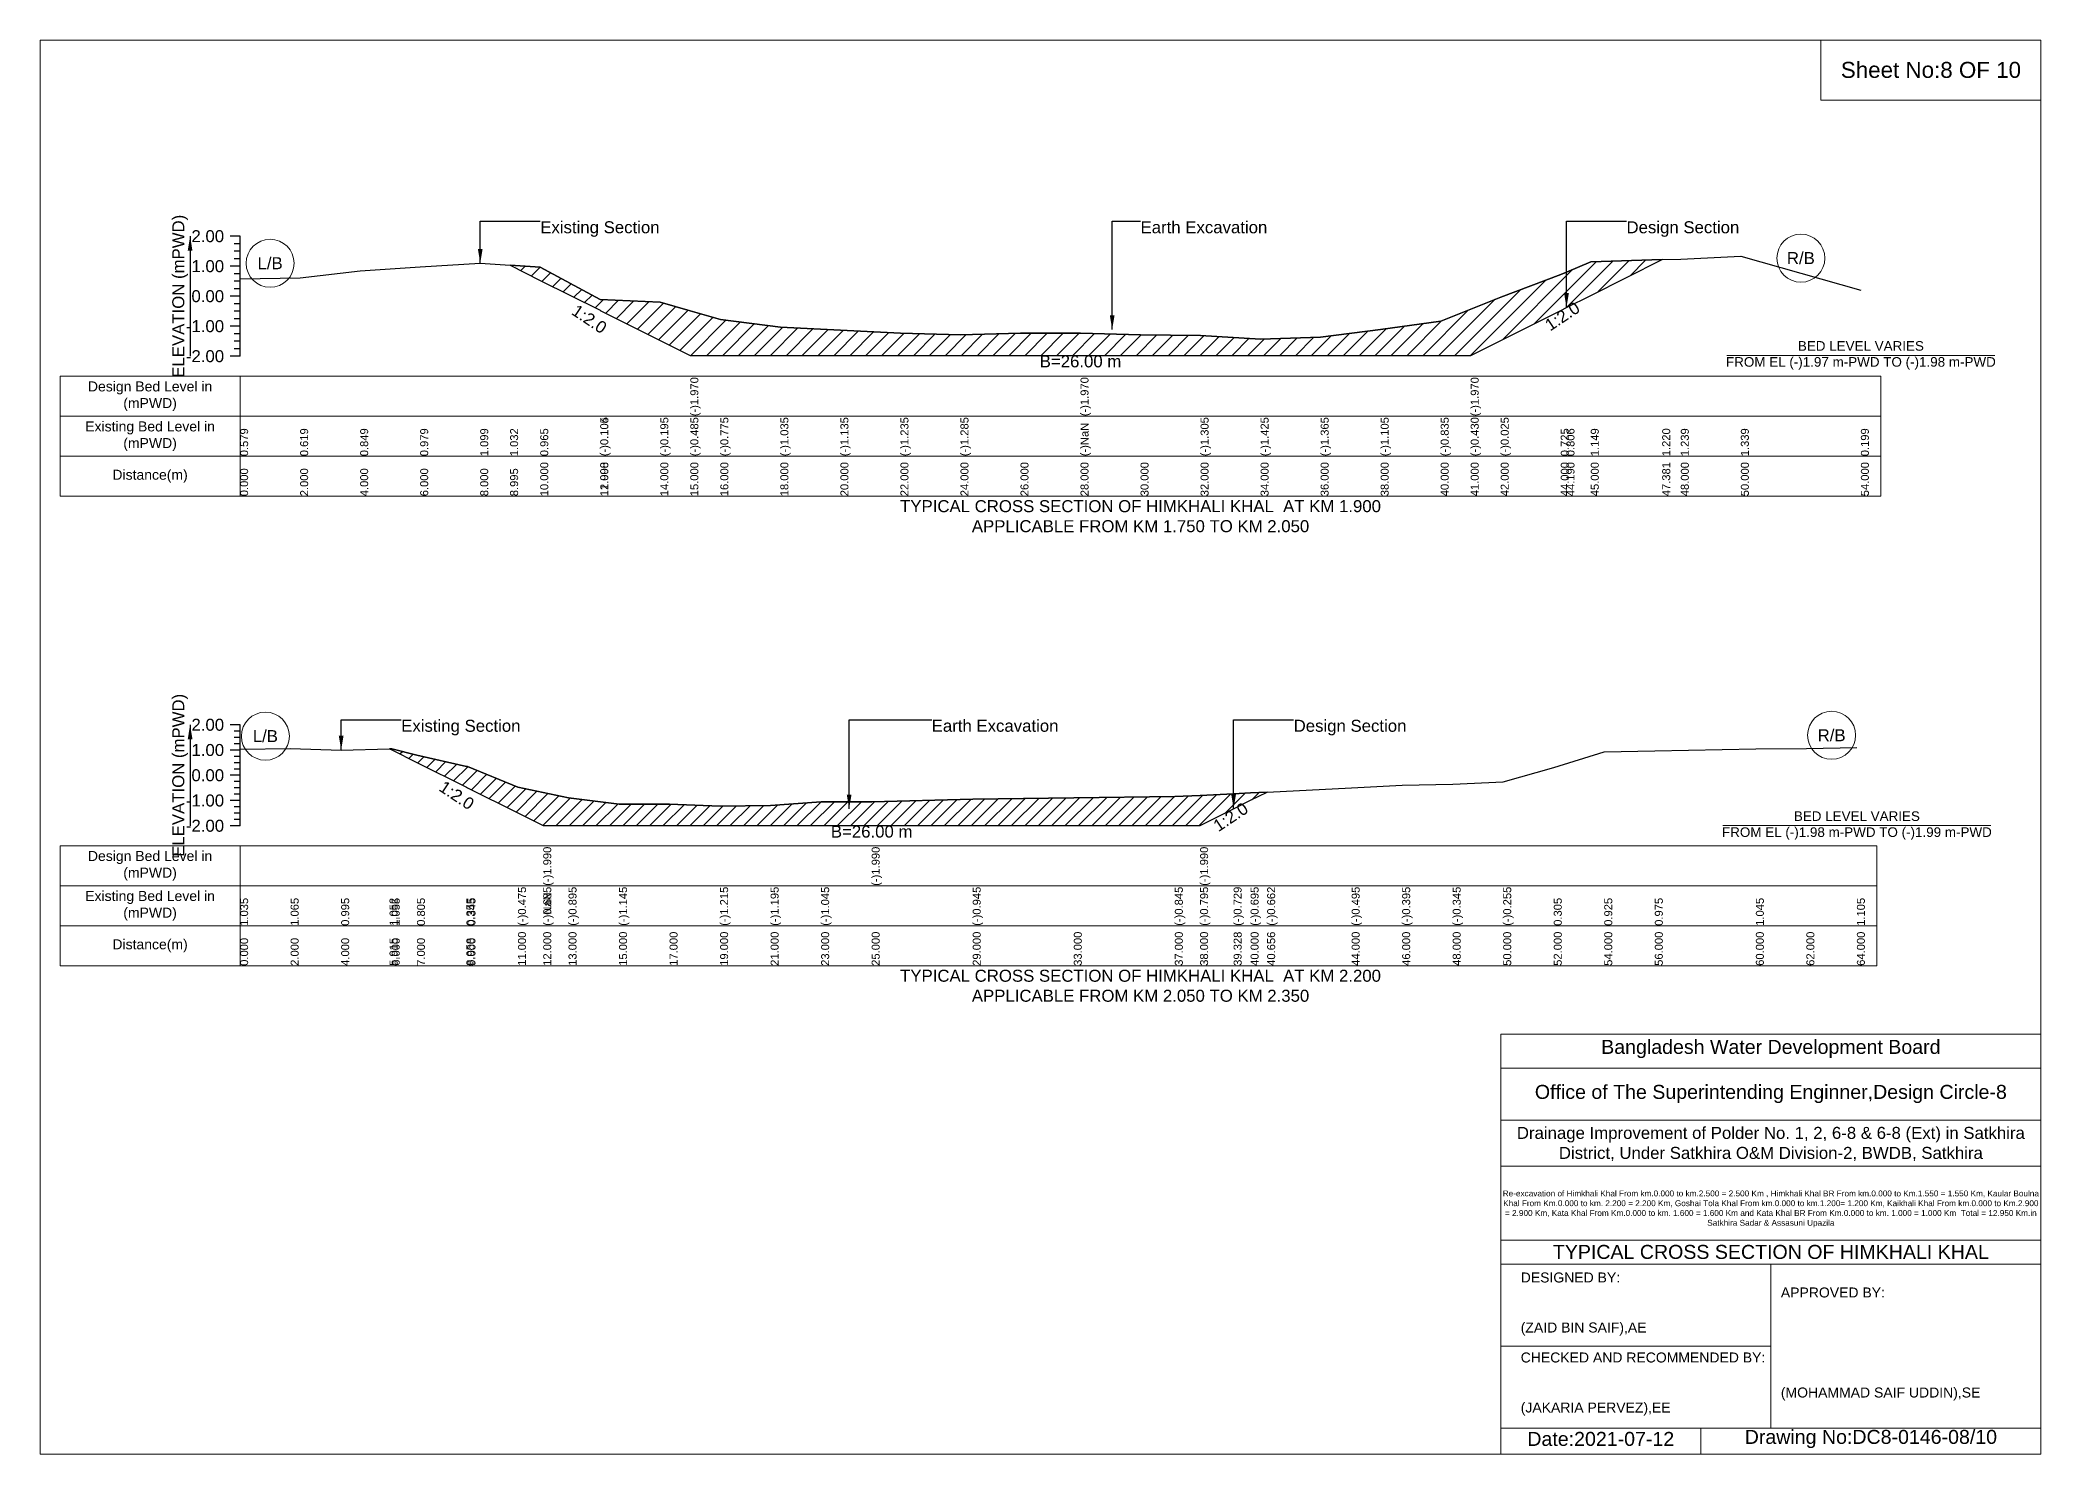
# Model space of a CAD drawing. Header units: inches. Extents: x 91000 to 628000, y -5656 to 0.
# Drawn here: x 170000 to 178000, y -5656 to 0 of the extents above; entities that cross this region are included whole.
import ezdxf

# ---------------------------------------------------------------- set-up
doc = ezdxf.new("R2010")
doc.units = ezdxf.units.IN
doc.header["$LTSCALE"] = 7
doc.header["$MEASUREMENT"] = 0
for name, color, linetype, lineweight in [('Cross section Data Border', 7, 'Continuous', 9), ('Cross Section Labels', 7, 'Continuous', 9), ('Existing_Bed_Level for Xsection', 7, 'Continuous', 25), ('Long Section Border', 7, 'Continuous', 9)]:
    doc.layers.add(name, color=color, linetype=linetype, lineweight=lineweight)
doc.styles.get("Standard").update_dxf_attribs({"font": 'arial.ttf'})
doc.dimstyles.get("Standard").update_dxf_attribs({"dimtxt": 0.18, "dimasz": 0.18, "dimexe": 0.18, "dimexo": 0.0625, "dimgap": 0.09, "dimtad": 0, "dimtih": 1, "dimtoh": 1, "dimdec": 4, "dimzin": 0, "dimdsep": 46, "dimtxsty": 'Standard', "dimcen": 0.09, "dimadec": 0, "dimazin": 0, "dimtfac": 1, "dimtdec": 4, "dimtofl": 0, "dimtmove": 0, "dimatfit": 3, "dimfxl": 1, "dimtolj": 1, "dimtzin": 0, "dimarcsym": 0})

msp = doc.modelspace()

# ---------------------------------------------------------------- hatches: boundary and pattern name
at = {"layer": 'Existing_Bed_Level for Xsection'}
h = msp.add_hatch(dxfattribs=at)
h.set_pattern_fill('ANSI31', color=256, scale=360, style=0)
h.paths.add_polyline_path([(171879.4, -901.1), (172000, -961.4), (172239.7, -1081.3), (172240, -1081.4), (172480, -1201.4), (172600, -1261.4), (172720, -1261.4), (172960, -1261.4), (173200, -1261.4), (173440, -1261.4), (173680, -1261.4), (173920, -1261.4), (174160, -1261.4), (174400, -1261.4), (174640, -1261.4), (174880, -1261.4), (175120, -1261.4), (175360, -1261.4), (175600, -1261.4), (175720, -1261.4), (175840, -1201.4), (176080, -1081.4), (176102.9, -1070), (176200, -1021.4), (176485.7, -878.5), (176200, -887.1), (176102.9, -928.3), (176080, -938), (175840, -1028), (175720, -1076.6), (175600, -1125.2), (175360, -1157.6), (175120, -1188.8), (174880, -1196), (174640, -1181.6), (174400, -1179.2), (174160, -1173.2), (173920, -1173.2), (173680, -1179.2), (173440, -1173.2), (173200, -1161.2), (172960, -1149.2), (172720, -1118), (172600, -1083.2), (172480, -1048.4), (172240, -1037.6), (172239.7, -1037.5), (172000, -909.2)])
h = msp.add_hatch(dxfattribs=at)
h.set_pattern_fill('ANSI31', color=256, scale=303, style=0)
h.paths.add_polyline_path([(171397.4, -2835), (171406, -2839.3), (171507, -2889.8), (171704.7, -2988.6), (171709, -2990.8), (171911, -3091.8), (172012, -3142.3), (172113, -3142.3), (172315, -3142.3), (172517, -3142.3), (172719, -3142.3), (172921, -3142.3), (173123, -3142.3), (173325, -3142.3), (173729, -3142.3), (174133, -3142.3), (174537, -3142.3), (174638, -3142.3), (174772.1, -3075.2), (174840, -3041.3), (174906.2, -3008.2), (174840, -3011.5), (174772.1, -3014.9), (174638, -3021.6), (174537, -3026.6), (174133, -3031.7), (173729, -3036.7), (173325, -3046.8), (173123, -3046.8), (172921, -3062), (172719, -3064), (172517, -3056.9), (172315, -3056.9), (172113, -3031.7), (172012, -3010.5), (171911, -2989.3), (171709, -2906.4), (171704.7, -2905.5), (171507, -2860), (171406, -2834.7)])

# ---------------------------------------------------------------- linework, layer by layer
at = {"layer": 'Cross section Data Border'}
for points in [[(170080, -1345), (177360, -1345), (177360, -1825), (170080, -1825)], [(170080, -3223.3), (177344, -3223.3), (177344, -3703.3), (170080, -3703.3)]]:
    msp.add_lwpolyline(points, close=True, dxfattribs=at)
for points in [[(170800, -1345), (170800, -1825)], [(170080, -1505), (177360, -1505)], [(170080, -1665), (177360, -1665)], [(170800, -3223.3), (170800, -3703.3)], [(170080, -3383.3), (177344, -3383.3)], [(170080, -3543.3), (177344, -3543.3)]]:
    msp.add_lwpolyline(points, dxfattribs=at)
at = {"layer": 'Cross Section Labels'}
for points in [[(176744.2, -1261.4), (177815.8, -1261.4)], [(176728.2, -3142.3), (177799.8, -3142.3)]]:
    msp.add_lwpolyline(points, dxfattribs=at)
for centre in [(170920, -893.1), (177040, -872.7), (170901, -2784.7), (177163, -2781.2)]:
    msp.add_circle(centre, 96, dxfattribs=at)
at = {"layer": 'Existing_Bed_Level for Xsection'}
for points in [[(170800, -785), (170760, -785)], [(170800, -1265), (170800, -1145), (170800, -1025), (170800, -905), (170800, -785)], [(170800, -815), (170776, -815)], [(170800, -845), (170776, -845)], [(170800, -875), (170776, -875)], [(170800, -955.5), (171040, -950.7), (171280, -923.1), (171520, -907.5), (171760, -893.1), (171879.4, -901.1), (172000, -909.2), (172239.7, -1037.5), (172240, -1037.6), (172480, -1048.4), (172600, -1083.2), (172600, -1083.2), (172720, -1118), (172960, -1149.2), (173200, -1161.2), (173440, -1173.2), (173680, -1179.2), (173920, -1173.2), (174160, -1173.2), (174160, -1173.2), (174400, -1179.2), (174640, -1181.6), (174880, -1196), (175120, -1188.8), (175360, -1157.6), (175600, -1125.2), (175720, -1076.6), (175720, -1076.6), (175840, -1028), (176080, -938), (176102.9, -928.3), (176200, -887.1), (176485.7, -878.5), (176560, -876.3), (176800, -864.3), (177280, -1001.1)], [(170800, -905), (170760, -905)], [(170800, -935), (170776, -935)], [(170800, -1025), (170760, -1025)], [(170800, -965), (170776, -965)], [(170800, -995), (170776, -995)], [(170800, -1055), (170776, -1055)], [(170800, -1085), (170776, -1085)], [(170800, -1115), (170776, -1115)], [(170800, -1145), (170760, -1145)], [(170800, -1175), (170776, -1175)], [(170800, -1265), (170760, -1265)], [(170800, -1205), (170776, -1205)], [(170800, -1235), (170776, -1235)], [(170800, -2739.3), (170760, -2739.3)], [(170800, -2764.5), (170776, -2764.5)], [(170800, -2789.8), (170776, -2789.8)], [(170800, -3143.3), (170800, -3042.3), (170800, -2941.3), (170800, -2840.3), (170800, -2739.3)], [(170800, -2840.3), (170760, -2840.3)], [(170800, -2815), (170776, -2815)], [(170800, -2865.5), (170776, -2865.5)], [(170800, -2836.8), (171002, -2833.7), (171204, -2840.8), (171397.4, -2835), (171406, -2834.7), (171507, -2860), (171704.7, -2905.5), (171709, -2906.4), (171911, -2989.3), (172012, -3010.5), (172012, -3010.5), (172113, -3031.7), (172315, -3056.9), (172517, -3056.9), (172719, -3064), (172921, -3062), (173123, -3046.8), (173325, -3046.8), (173325, -3046.8), (173729, -3036.7), (174133, -3031.7), (174537, -3026.6), (174638, -3021.6), (174638, -3021.6), (174772.1, -3014.9), (174840, -3011.5), (174906.2, -3008.2), (175244, -2991.3), (175446, -2981.2), (175648, -2976.1), (175850, -2967), (176052, -2910.5), (176254, -2847.9), (176456, -2842.8), (176860, -2835.7), (177062, -2833.7), (177264, -2829.7)], [(170800, -2941.3), (170760, -2941.3)], [(170800, -2890.8), (170776, -2890.8)], [(170800, -2916), (170776, -2916)], [(170800, -2966.5), (170776, -2966.5)], [(170800, -2991.8), (170776, -2991.8)], [(170800, -3017), (170776, -3017)], [(170800, -3042.3), (170760, -3042.3)], [(170800, -3067.5), (170776, -3067.5)], [(170800, -3092.8), (170776, -3092.8)], [(170800, -3118), (170776, -3118)], [(170800, -3143.3), (170760, -3143.3)]]:
    msp.add_lwpolyline(points, dxfattribs=at)
for points in [[(171879.4, -901.1), (171879.4, -901.1), (172000, -961.4), (172239.7, -1081.3), (172240, -1081.4), (172480, -1201.4), (172600, -1261.4), (172600, -1261.4), (172720, -1261.4), (172960, -1261.4), (173200, -1261.4), (173440, -1261.4), (173680, -1261.4), (173920, -1261.4), (174160, -1261.4), (174160, -1261.4), (174400, -1261.4), (174640, -1261.4), (174880, -1261.4), (175120, -1261.4), (175360, -1261.4), (175600, -1261.4), (175720, -1261.4), (175720, -1261.4), (175840, -1201.4), (176080, -1081.4), (176102.9, -1070), (176200, -1021.4), (176485.7, -878.5), (176200, -887.1), (176102.9, -928.3), (176080, -938), (175840, -1028), (175720, -1076.6), (175720, -1076.6), (175600, -1125.2), (175360, -1157.6), (175120, -1188.8), (174880, -1196), (174640, -1181.6), (174400, -1179.2), (174160, -1173.2), (174160, -1173.2), (173920, -1173.2), (173680, -1179.2), (173440, -1173.2), (173200, -1161.2), (172960, -1149.2), (172720, -1118), (172600, -1083.2), (172600, -1083.2), (172480, -1048.4), (172240, -1037.6), (172239.7, -1037.5), (172000, -909.2), (171879.4, -901.1)], [(171397.4, -2835), (171397.4, -2835), (171406, -2839.3), (171507, -2889.8), (171704.7, -2988.6), (171709, -2990.8), (171911, -3091.8), (172012, -3142.3), (172012, -3142.3), (172113, -3142.3), (172315, -3142.3), (172517, -3142.3), (172719, -3142.3), (172921, -3142.3), (173123, -3142.3), (173325, -3142.3), (173325, -3142.3), (173729, -3142.3), (174133, -3142.3), (174537, -3142.3), (174638, -3142.3), (174638, -3142.3), (174772.1, -3075.2), (174840, -3041.3), (174906.2, -3008.2), (174840, -3011.5), (174772.1, -3014.9), (174638, -3021.6), (174638, -3021.6), (174537, -3026.6), (174133, -3031.7), (173729, -3036.7), (173325, -3046.8), (173325, -3046.8), (173123, -3046.8), (172921, -3062), (172719, -3064), (172517, -3056.9), (172315, -3056.9), (172113, -3031.7), (172012, -3010.5), (172012, -3010.5), (171911, -2989.3), (171709, -2906.4), (171704.7, -2905.5), (171507, -2860), (171406, -2834.7), (171397.4, -2835)]]:
    msp.add_lwpolyline(points, close=True, dxfattribs=at)
at = {"layer": 'Long Section Border'}
for points in [[(170000, 0), (178000, 0), (178000, -5656), (170000, -5656)], [(177120, 0), (178000, 0), (178000, -240), (177120, -240)]]:
    msp.add_lwpolyline(points, close=True, dxfattribs=at)
for points in [[(175840, -5656), (175840, -3976), (178000, -3976)], [(175840, -4112), (178000, -4112)], [(175840, -4320), (178000, -4320)], [(175840, -4504), (178000, -4504)], [(175840, -4800), (178000, -4800)], [(175840, -4896), (178000, -4896)], [(176920, -4896), (176920, -5552)], [(175840, -5224), (176920, -5224)], [(175840, -5552), (178000, -5552)], [(176640, -5552), (176640, -5656)]]:
    msp.add_lwpolyline(points, dxfattribs=at)

# ---------------------------------------------------------------- texts
at = {"layer": 'Cross section Data Border', "char_height": 40, "width": 640, "attachment_point": 5}
for s, insert in [('Design Bed Level in (mPWD)', (170440, -1425)), ('Existing Bed Level in (mPWD)', (170440, -1585)), ('Distance(m)', (170440, -1745)), ('Design Bed Level in (mPWD)', (170440, -3303.3)), ('Existing Bed Level in (mPWD)', (170440, -3463.3)), ('Distance(m)', (170440, -3623.3))]:
    msp.add_mtext(s, dxfattribs=dict(at, insert=insert))
at = {"layer": 'Cross Section Labels'}
for s, insert, char_height, attachment_point in [('Existing Section', (172000, -725), 48, 1), ('Earth Excavation', (174400, -725), 48, 1), ('Design Section', (176342.9, -725), 48, 1), ('L/B', (170920, -893.1), 48, 5), ('R/B', (177040, -872.7), 48, 5), ('B=26.00 m', (174160, -1261.4), 48, 2), ('BED LEVEL VARIES ^JFROM EL (-)1.97 m-PWD TO (-)1.98 m-PWD', (177280, -1261.4), 38.4, 5), ('TYPICAL CROSS SECTION OF HIMKHALI KHAL  AT KM 1.900^JAPPLICABLE FROM KM 1.750 TO KM 2.050', (174400, -1905), 48, 5), ('Existing Section', (171444, -2719.1), 48, 1), ('Earth Excavation', (173565, -2719.1), 48, 1), ('Design Section', (175012.1, -2719.1), 48, 1), ('L/B', (170901, -2784.7), 48, 5), ('R/B', (177163, -2781.2), 48, 5), ('BED LEVEL VARIES ^JFROM EL (-)1.98 m-PWD TO (-)1.99 m-PWD', (177264, -3142.3), 38.4, 5), ('B=26.00 m', (173325, -3142.3), 48, 2), ('TYPICAL CROSS SECTION OF HIMKHALI KHAL  AT KM 2.200^JAPPLICABLE FROM KM 2.050 TO KM 2.350', (174400, -3783.3), 48, 5)]:
    msp.add_mtext(s, dxfattribs=dict(at, insert=insert, char_height=char_height, attachment_point=attachment_point))
at = {"layer": 'Cross Section Labels', "char_height": 48, "attachment_point": 2}
for insert, rotation in [((172209.7, -1096.3), 326.30993), ((176072.9, -1085), 33.69007), ((171679.5, -3001.3), 326.30993), ((174746.9, -3087.8), 33.69007)]:
    msp.add_mtext('1:2.0', dxfattribs=dict(at, insert=insert, rotation=rotation))
at = {"layer": 'Existing_Bed_Level for Xsection', "rotation": 90}
for s, insert, char_height, attachment_point in [('ELEVATION (mPWD)', (170560, -1025), 48, 5), ('(-)1.970', (172600, -1505), 32, 1), ('(-)1.970', (174160, -1505), 32, 1), ('(-)1.970', (175720, -1505), 32, 1), ('(-)0.104', (172239.7, -1665), 32, 1), ('(-)0.105', (172240, -1665), 32, 1), ('(-)0.195', (172480, -1665), 32, 1), ('(-)0.485', (172600, -1665), 32, 1), ('(-)0.485', (172600, -1665), 32, 1), ('(-)0.485', (172600, -1665), 32, 1), ('(-)0.775', (172720, -1665), 32, 1), ('(-)1.035', (172960, -1665), 32, 1), ('(-)1.135', (173200, -1665), 32, 1), ('(-)1.235', (173440, -1665), 32, 1), ('(-)1.235', (173440, -1665), 32, 1), ('(-)1.235', (173440, -1665), 32, 1), ('(-)1.235', (173440, -1665), 32, 1), ('(-)1.285', (173680, -1665), 32, 1), ('(-)1.285', (173680, -1665), 32, 1), ('(-)1.305', (174640, -1665), 32, 1), ('(-)1.425', (174880, -1665), 32, 1), ('(-)1.365', (175120, -1665), 32, 1), ('(-)1.105', (175360, -1665), 32, 1), ('(-)0.835', (175600, -1665), 32, 1), ('(-)0.430', (175720, -1665), 32, 1), ('(-)0.430', (175720, -1665), 32, 1), ('(-)0.430', (175720, -1665), 32, 1), ('(-)0.025', (175840, -1665), 32, 1), ('0.579', (170800, -1665), 32, 1), ('0.619', (171040, -1665), 32, 1), ('0.849', (171280, -1665), 32, 1), ('0.979', (171520, -1665), 32, 1), ('1.099', (171760, -1665), 32, 1), ('1.032', (171879.4, -1665), 32, 1), ('0.965', (172000, -1665), 32, 1), ('(-)NaN', (174160, -1665), 32, 1), ('0.725', (176080, -1665), 32, 1), ('0.806', (176102.9, -1665), 32, 1), ('1.149', (176200, -1665), 32, 1), ('1.220', (176485.7, -1665), 32, 1), ('1.239', (176560, -1665), 32, 1), ('1.339', (176800, -1665), 32, 1), ('0.199', (177280, -1665), 32, 1), ('0.000', (170800, -1825), 32, 1), ('2.000', (171040, -1825), 32, 1), ('4.000', (171280, -1825), 32, 1), ('6.000', (171520, -1825), 32, 1), ('8.000', (171760, -1825), 32, 1), ('8.995', (171879.4, -1825), 32, 1), ('10.000', (172000, -1825), 32, 1), ('11.998', (172239.7, -1825), 32, 1), ('12.000', (172240, -1825), 32, 1), ('14.000', (172480, -1825), 32, 1), ('15.000', (172600, -1825), 32, 1), ('15.000', (172600, -1825), 32, 1), ('15.000', (172600, -1825), 32, 1), ('16.000', (172720, -1825), 32, 1), ('18.000', (172960, -1825), 32, 1), ('20.000', (173200, -1825), 32, 1), ('22.000', (173440, -1825), 32, 1), ('24.000', (173680, -1825), 32, 1), ('26.000', (173920, -1825), 32, 1), ('28.000', (174160, -1825), 32, 1), ('28.000', (174160, -1825), 32, 1), ('28.000', (174160, -1825), 32, 1), ('30.000', (174400, -1825), 32, 1), ('32.000', (174640, -1825), 32, 1), ('34.000', (174880, -1825), 32, 1), ('36.000', (175120, -1825), 32, 1), ('38.000', (175360, -1825), 32, 1), ('40.000', (175600, -1825), 32, 1), ('41.000', (175720, -1825), 32, 1), ('41.000', (175720, -1825), 32, 1), ('41.000', (175720, -1825), 32, 1), ('42.000', (175840, -1825), 32, 1), ('44.000', (176080, -1825), 32, 1), ('44.190', (176102.9, -1825), 32, 1), ('45.000', (176200, -1825), 32, 1), ('47.381', (176485.7, -1825), 32, 1), ('48.000', (176560, -1825), 32, 1), ('50.000', (176800, -1825), 32, 1), ('54.000', (177280, -1825), 32, 1), ('ELEVATION (mPWD)', (170560, -2941.3), 48, 5), ('(-)1.990', (172012, -3383.3), 32, 1), ('(-)1.990', (173325, -3383.3), 32, 1), ('(-)1.990', (174638, -3383.3), 32, 1), ('1.035', (170800, -3543.3), 32, 1), ('1.065', (171002, -3543.3), 32, 1), ('1.065', (171002, -3543.3), 32, 1), ('0.995', (171204, -3543.3), 32, 1), ('1.052', (171397.4, -3543.3), 32, 1), ('1.055', (171406, -3543.3), 32, 1), ('0.805', (171507, -3543.3), 32, 1), ('0.355', (171704.7, -3543.3), 32, 1), ('0.345', (171709, -3543.3), 32, 1), ('(-)0.475', (171911, -3543.3), 32, 1), ('(-)0.685', (172012, -3543.3), 32, 1), ('(-)0.685', (172012, -3543.3), 32, 1), ('(-)NaN', (172012, -3543.3), 32, 1), ('(-)NaN', (172012, -3543.3), 32, 1), ('(-)0.895', (172113, -3543.3), 32, 1), ('(-)0.895', (172113, -3543.3), 32, 1), ('(-)1.145', (172315, -3543.3), 32, 1), ('(-)1.145', (172315, -3543.3), 32, 1), ('(-)1.215', (172719, -3543.3), 32, 1), ('(-)1.195', (172921, -3543.3), 32, 1), ('(-)1.045', (173123, -3543.3), 32, 1), ('(-)1.045', (173123, -3543.3), 32, 1), ('(-)1.045', (173123, -3543.3), 32, 1), ('(-)0.945', (173729, -3543.3), 32, 1), ('(-)0.845', (174537, -3543.3), 32, 1), ('(-)0.795', (174638, -3543.3), 32, 1), ('(-)0.795', (174638, -3543.3), 32, 1), ('(-)0.795', (174638, -3543.3), 32, 1), ('(-)0.729', (174772.1, -3543.3), 32, 1), ('(-)0.695', (174840, -3543.3), 32, 1), ('(-)0.662', (174906.2, -3543.3), 32, 1), ('(-)0.495', (175244, -3543.3), 32, 1), ('(-)0.395', (175446, -3543.3), 32, 1), ('(-)0.345', (175648, -3543.3), 32, 1), ('(-)0.255', (175850, -3543.3), 32, 1), ('0.305', (176052, -3543.3), 32, 1), ('0.925', (176254, -3543.3), 32, 1), ('0.975', (176456, -3543.3), 32, 1), ('1.045', (176860, -3543.3), 32, 1), ('1.105', (177264, -3543.3), 32, 1), ('0.000', (170800, -3703.3), 32, 1), ('2.000', (171002, -3703.3), 32, 1), ('4.000', (171204, -3703.3), 32, 1), ('5.915', (171397.4, -3703.3), 32, 1), ('6.000', (171406, -3703.3), 32, 1), ('7.000', (171507, -3703.3), 32, 1), ('8.958', (171704.7, -3703.3), 32, 1), ('9.000', (171709, -3703.3), 32, 1), ('11.000', (171911, -3703.3), 32, 1), ('12.000', (172012, -3703.3), 32, 1), ('12.000', (172012, -3703.3), 32, 1), ('12.000', (172012, -3703.3), 32, 1), ('13.000', (172113, -3703.3), 32, 1), ('15.000', (172315, -3703.3), 32, 1), ('17.000', (172517, -3703.3), 32, 1), ('19.000', (172719, -3703.3), 32, 1), ('21.000', (172921, -3703.3), 32, 1), ('23.000', (173123, -3703.3), 32, 1), ('25.000', (173325, -3703.3), 32, 1), ('25.000', (173325, -3703.3), 32, 1), ('25.000', (173325, -3703.3), 32, 1), ('29.000', (173729, -3703.3), 32, 1), ('33.000', (174133, -3703.3), 32, 1), ('37.000', (174537, -3703.3), 32, 1), ('38.000', (174638, -3703.3), 32, 1), ('38.000', (174638, -3703.3), 32, 1), ('38.000', (174638, -3703.3), 32, 1), ('39.328', (174772.1, -3703.3), 32, 1), ('40.000', (174840, -3703.3), 32, 1), ('40.656', (174906.2, -3703.3), 32, 1), ('44.000', (175244, -3703.3), 32, 1), ('46.000', (175446, -3703.3), 32, 1), ('48.000', (175648, -3703.3), 32, 1), ('50.000', (175850, -3703.3), 32, 1), ('52.000', (176052, -3703.3), 32, 1), ('54.000', (176254, -3703.3), 32, 1), ('56.000', (176456, -3703.3), 32, 1), ('60.000', (176860, -3703.3), 32, 1), ('62.000', (177062, -3703.3), 32, 1), ('64.000', (177264, -3703.3), 32, 1)]:
    msp.add_mtext(s, dxfattribs=dict(at, insert=insert, char_height=char_height, attachment_point=attachment_point))
at = {"layer": 'Existing_Bed_Level for Xsection', "char_height": 48, "attachment_point": 6}
for s, insert in [('2.00', (170736, -785)), ('1.00', (170736, -905)), ('0.00', (170736, -1025)), ('-1.00', (170736, -1145)), ('-2.00', (170736, -1265)), ('2.00', (170736, -2739.3)), ('1.00', (170736, -2840.3)), ('0.00', (170736, -2941.3)), ('-1.00', (170736, -3042.3)), ('-2.00', (170736, -3143.3))]:
    msp.add_mtext(s, dxfattribs=dict(at, insert=insert))
at = {"layer": 'Long Section Border', "attachment_point": 5}
for s, insert, char_height in [('Sheet No:8 OF 10', (177560, -120), 64), ('Bangladesh Water Development Board', (176920, -4036), 56), ('Office of The Superintending Enginner,Design Circle-8', (176920, -4216), 56)]:
    msp.add_mtext(s, dxfattribs=dict(at, insert=insert, char_height=char_height))
at = {"layer": 'Long Section Border'}
for s, insert, char_height, width, attachment_point in [('Drainage Improvement of Polder No. 1, 2, 6-8 & 6-8 (Ext) in Satkhira District, Under Satkhira O&M Division-2, BWDB, Satkhira', (176920, -4416), 48, 2240, 5), ('Re-excavation of Himkhali Khal From km.0.000 to km.2.500 = 2.500 Km , Himkhali Khal BR From km.0.000 to Km.1.550 = 1.550 Km, Kaular Boulna Khal From Km.0.000 to km. 2.200 = 2.200 Km, Goshai Tola Khal From km.0.000 to km.1.200= 1.200 Km, Kaikhali Khal From km.0.000 to Km.2.900 = 2.900 Km, Kata Khal From Km.0.000 to km. 1.600 = 1.600 Km and Kata Khal BR From Km.0.000 to km. 1.000 = 1.000 Km  Total = 12.950 Km.in Satkhira Sadar & Assasuni Upazila', (176920, -4676), 23.4814, 2160, 5), ('TYPICAL CROSS SECTION OF HIMKHALI KHAL ', (176920, -4848), 56, 2240, 5), ('DESIGNED BY:^J^J^J(ZAID BIN SAIF),AE', (175920, -5056), 40, 1120, 4), ('APPROVED BY:^J^J^J^J^J^J(MOHAMMAD SAIF UDDIN),SE', (176960, -5216), 40, 1120, 4), ('CHECKED AND RECOMMENDED BY:^J^J^J(JAKARIA PERVEZ),EE', (175920, -5376), 40, 1120, 4), ('Date:2021-07-12', (176240, -5596), 56, 1120, 5), ('Drawing No:DC8-0146-08/10', (177320, -5596), 56, 1760, 5)]:
    msp.add_mtext(s, dxfattribs=dict(at, insert=insert, char_height=char_height, width=width, attachment_point=attachment_point))

# ---------------------------------------------------------------- leaders
at = {"layer": 'Cross Section Labels', "annotation_type": 0, "has_hookline": 1, "hookline_direction": 0}
for points, text_width in [([(171760, -893.1), (171760, -725), (171999.9, -725)], 467.2), ([(174286.7, -1158.4), (174286.7, -725), (174399.9, -725)], 497), ([(176102.9, -1070), (176102.9, -725), (176342.8, -725)], 441.2), ([(171204, -2840.8), (171204, -2719.1), (171443.9, -2719.1)], 467.2), ([(173234.9, -3075.7), (173234.9, -2719.1), (173564.9, -2719.1)], 497), ([(174772.1, -3075.2), (174772.1, -2719.1), (175012, -2719.1)], 441.2)]:
    msp.add_leader(points, dimstyle='Standard', override={"dimasz": 57.6}, dxfattribs=dict(at, text_width=text_width))
at = {"layer": 'Existing_Bed_Level for Xsection'}
for points in [[(170600, -785), (170600, -1265)], [(170600, -2739.3), (170600, -3143.3)]]:
    msp.add_leader(points, dimstyle='Standard', override={"dimasz": 57.6}, dxfattribs=at)

doc.saveas('drawing.dxf')
